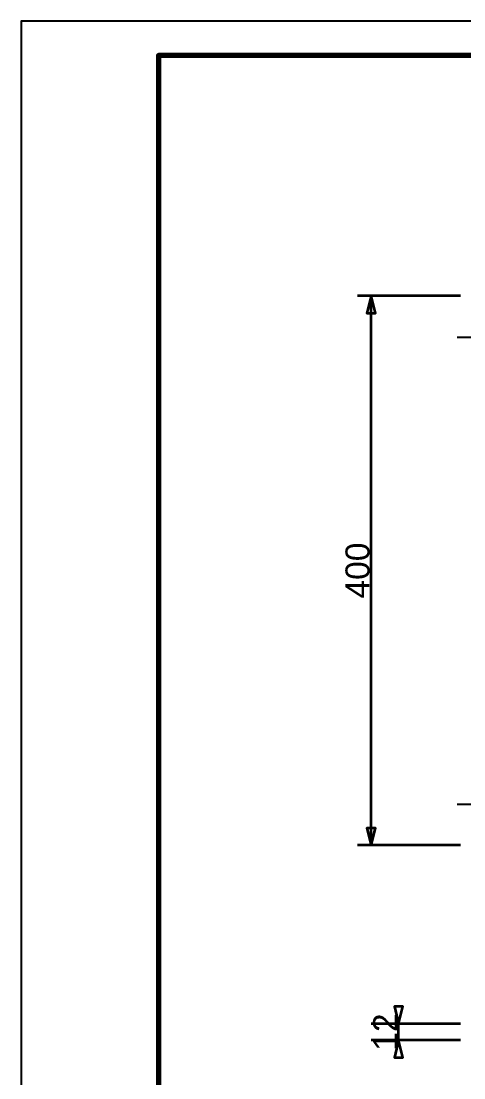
# Model space of a CAD drawing. Header units: millimetres. Extents: x 0 to 420, y 0 to 297.
# Drawn here: x 0 to 64.5, y 143.1 to 297 of the extents above; entities that cross this region are included whole.
import ezdxf
from ezdxf.enums import TextEntityAlignment as Align

# ---------------------------------------------------------------- set-up
doc = ezdxf.new("R2010")
doc.units = ezdxf.units.MM
doc.linetypes.add('CENTER', pattern=[5.08, 3.175, -0.635, 0.635, -0.635])
doc.styles.add('GOST', font='Arial')

msp = doc.modelspace()

# ---------------------------------------------------------------- linework, layer by layer
at = {"color": 7, "lineweight": 35}
for p, q in [((64, 257), (49, 257)), ((51, 177), (51, 257)), ((64, 177), (49, 177)), ((64, 151), (51, 151)), ((55, 148.6), (55, 151)), ((64, 148.6), (51, 148.6))]:
    msp.add_line(p, q, dxfattribs=at)
at = {"color": 4, "linetype": 'CENTER', "lineweight": 25}
for p, q in [((63.5, 251), (78.5, 251)), ((63.5, 183), (78.5, 183))]:
    msp.add_line(p, q, dxfattribs=at)
at = {"color": 7, "lineweight": 25}
msp.add_lwpolyline([(0, 0), (420, 0), (420, 297), (0, 297)], close=True, dxfattribs=at)
at = {"color": 7, "lineweight": 70}
msp.add_lwpolyline([(20, 5), (415, 5), (415, 292), (20, 292)], close=True, dxfattribs=at)
at = {"color": 7, "lineweight": 35}
for points in [[(51, 257), (50.38, 254.5), (51.62, 254.5)], [(51, 177), (51.62, 179.5), (50.38, 179.5)], [(55, 151), (55.62, 153.5), (54.38, 153.5)], [(55, 148.6), (54.38, 146.1), (55.62, 146.1)]]:
    msp.add_lwpolyline(points, close=True, dxfattribs=at)

# ---------------------------------------------------------------- texts
at = {"color": 7, "style": 'GOST'}
for s, p in [('400', (49, 217)), ('12', (53, 149.8))]:
    msp.add_text(s, height=3.5, rotation=90, dxfattribs=at).set_placement(p, align=Align.MIDDLE)

doc.saveas('drawing.dxf')
